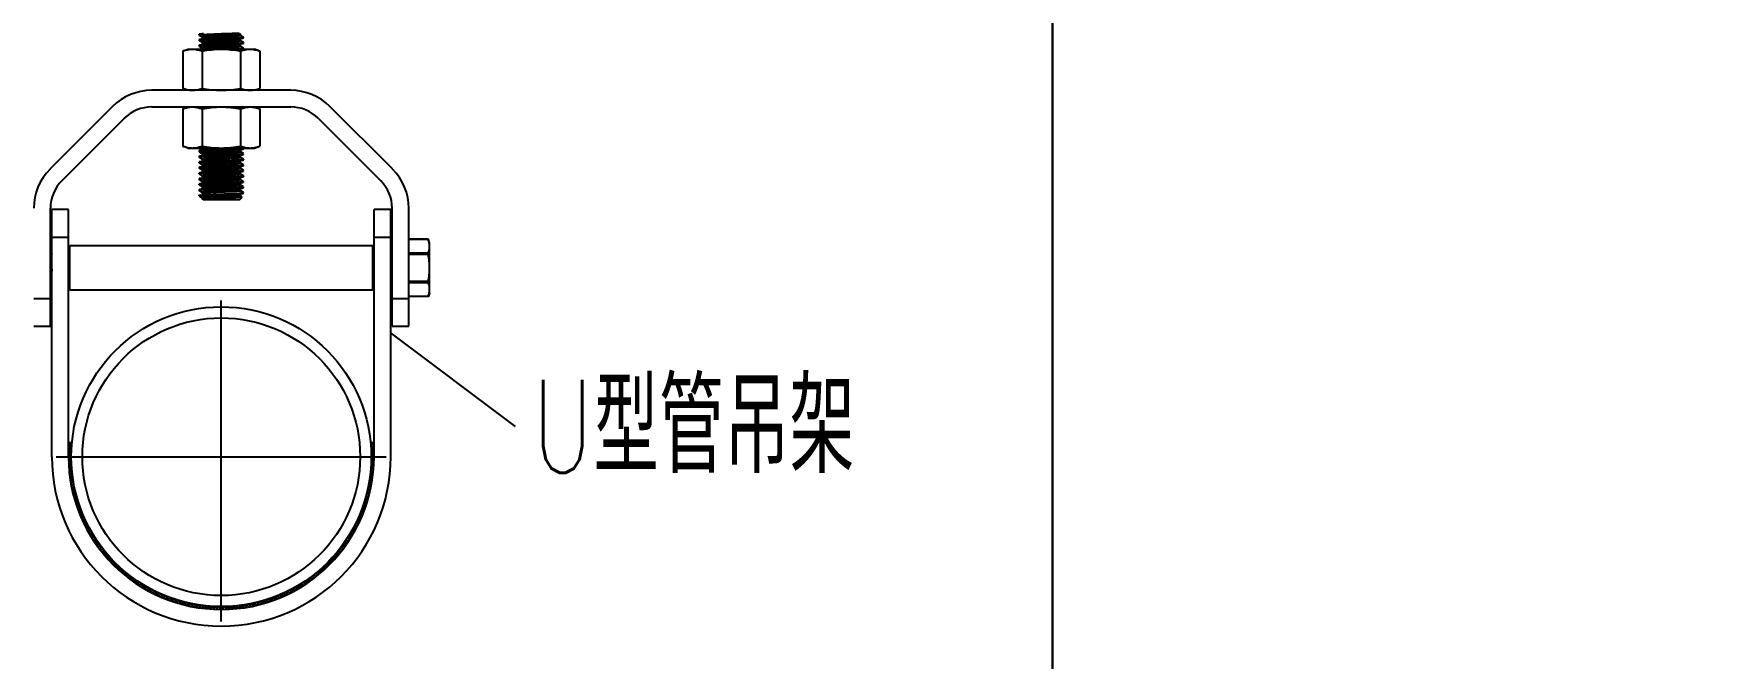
# Model space of a CAD drawing. Extents: x 27938 to 1507990, y 110129 to 923079.
# Drawn here: x 640058 to 647295, y 376141 to 378819 of the extents above; entities that cross this region are included whole.
import ezdxf

# ---------------------------------------------------------------- set-up
doc = ezdxf.new("R2010")
doc.units = 0
doc.header["$LTSCALE"] = 1000
doc.header["$MEASUREMENT"] = 0
doc.linetypes.add('CENTER', pattern=[50.8, 31.75, -6.35, 6.35, -6.35])
doc.layers.add('W_DIM', color=4, linetype='Continuous')
doc.styles.get("Standard").update_dxf_attribs({"font": 'gbenor.shx', "bigfont": 'gbcbig.shx'})
doc.styles.add('wwp100', font='txt.shx', dxfattribs={"width": 0.7, "height": 400, "bigfont": 'hztxt.shx'})
doc.dimstyles.get("Standard").update_dxf_attribs({"dimtxt": 0.18, "dimasz": 0.18, "dimexe": 0.18, "dimexo": 0.0625, "dimgap": 0.09, "dimtad": 0, "dimtih": 1, "dimtoh": 1, "dimdec": 4, "dimzin": 0, "dimdsep": 46, "dimtxsty": 'Standard', "dimcen": 0.09, "dimadec": 0, "dimazin": 0, "dimtfac": 1, "dimtdec": 4, "dimtofl": 0, "dimtmove": 0, "dimatfit": 3, "dimfxl": 1, "dimtolj": 1, "dimtzin": 0, "dimarcsym": 0})

msp = doc.modelspace()

# ---------------------------------------------------------------- hatches: boundary and pattern name
h = msp.add_hatch()
h.set_pattern_fill('ANSI37', color=256, scale=2.904, style=0)
h.set_pattern_definition([(45, (780461.436, 642325.264), (-6.51966594, 6.51966594), []), (135, (780461.436, 642325.264), (-6.51966594, -6.51966594), [])])
h.paths.add_polyline_path([(641516.6, 377064.7), (641502, 377064.7, -0.023186), (641504.7, 377005.2, -1), (640218.8, 377005.2, -0.023186), (640221.6, 377064.7), (640206.9, 377064.7), (640206.9, 377005.2, 1), (641516.6, 377005.2)])

# ---------------------------------------------------------------- linework, layer by layer
at = {"linetype": 'Continuous'}
for p, q in [((640766.8, 378817.1), (640766.5, 378816.8)), ((640766.5, 378813.8), (640766.5, 378816.8)), ((640766.5, 378813.8), (640766.5, 378816.8)), ((640766.8, 378793.2), (640766.5, 378793)), ((640766.5, 378790), (640766.5, 378793)), ((640766.5, 378790), (640766.5, 378793)), ((640766.8, 378813.6), (640779.7, 378806.1)), ((640779.4, 378806.4), (640779.4, 378800.4)), ((640780.1, 378800.9), (640779.7, 378800.7)), ((640956.8, 378805.1), (640943.9, 378812.6)), ((640944.1, 378812.3), (640944.1, 378818.3)), ((640944.1, 378788.5), (640944.1, 378794.5)), ((640956.8, 378801.7), (640957, 378801.9)), ((640957, 378801.9), (640957, 378804.9)), ((640957, 378801.9), (640957, 378804.9)), ((640696.8, 378745), (640718.9, 378753)), ((640696.8, 378745), (640696.8, 378584.9)), ((640718.9, 378753), (641004.7, 378753)), ((640766.8, 378769.4), (640766.5, 378769.2)), ((640766.5, 378766.2), (640766.5, 378769.2)), ((640766.5, 378766.2), (640766.5, 378769.2)), ((640766.8, 378789.7), (640779.7, 378782.3)), ((640766.8, 378765.9), (640779.7, 378758.5)), ((640779.3, 378745), (640779.3, 378584.9)), ((640779.4, 378782.6), (640779.4, 378776.6)), ((640779.4, 378758.8), (640779.4, 378752.8)), ((640956.8, 378781.3), (640943.9, 378788.8)), ((640956.8, 378757.5), (640943.9, 378765)), ((640944.1, 378764.7), (640944.1, 378770.7)), ((640944.3, 378745), (640944.3, 378584.9)), ((640956.8, 378777.8), (640957, 378778.1)), ((640956.8, 378754), (640957, 378754.3)), ((640957, 378778.1), (640957, 378781.1)), ((640957, 378778.1), (640957, 378781.1)), ((640957, 378754.3), (640957, 378757.3)), ((640957, 378754.3), (640957, 378757.3)), ((641026.8, 378745), (641004.7, 378753)), ((641026.8, 378745), (641026.8, 378584.9)), ((641159.4, 378576.8), (640564.1, 378576.8)), ((640718.9, 378576.8), (640696.8, 378584.9)), ((641004.7, 378576.8), (641026.8, 378584.9)), ((640395.7, 378507.1), (640127.8, 378239.2)), ((640564.1, 378505.4), (641159.4, 378505.4)), ((640696.8, 378497.3), (640718.9, 378505.4)), ((641026.8, 378497.3), (641004.7, 378505.4)), ((641595.7, 378239.2), (641327.8, 378507.1)), ((640178.4, 378188.7), (640446.3, 378456.6)), ((640696.8, 378497.3), (640696.8, 378337.2)), ((640779.3, 378497.3), (640779.3, 378337.2)), ((640944.3, 378497.3), (640944.3, 378337.2)), ((641026.8, 378497.3), (641026.8, 378337.2)), ((641277.3, 378456.6), (641545.2, 378188.7)), ((640718.9, 378329.2), (640696.8, 378337.2)), ((640718.9, 378329.2), (641004.7, 378329.2)), ((640766.8, 378317), (640766.5, 378316.7)), ((640766.5, 378313.8), (640766.5, 378316.7)), ((640766.5, 378313.8), (640766.5, 378316.7)), ((640766.8, 378293.2), (640766.5, 378292.9)), ((640766.5, 378289.9), (640766.5, 378292.9)), ((640766.5, 378289.9), (640766.5, 378292.9)), ((640766.8, 378313.5), (640779.7, 378306)), ((640766.8, 378289.7), (640779.7, 378282.2)), ((640779.4, 378330.1), (640779.4, 378324.2)), ((640779.4, 378306.3), (640779.4, 378300.4)), ((640942.7, 378287.7), (640942.1, 378287.6)), ((640956.8, 378305.1), (640943.9, 378312.6)), ((640956.8, 378281.3), (640943.9, 378288.8)), ((640944.1, 378312.3), (640944.1, 378318.2)), ((640944.1, 378288.4), (640944.1, 378294.4)), ((640956.8, 378325.4), (640957, 378325.7)), ((640956.8, 378301.6), (640957, 378301.8)), ((640957, 378325.7), (640957, 378328.6)), ((640957, 378325.7), (640957, 378328.6)), ((640957, 378301.8), (640957, 378304.8)), ((640957, 378301.8), (640957, 378304.8)), ((641004.7, 378329.2), (641026.8, 378337.2)), ((640766.8, 378269.4), (640766.5, 378269.1)), ((640766.5, 378266.1), (640766.5, 378269.1)), ((640766.5, 378266.1), (640766.5, 378269.1)), ((640766.8, 378245.5), (640766.5, 378245.3)), ((640766.5, 378242.3), (640766.5, 378245.3)), ((640766.5, 378242.3), (640766.5, 378245.3)), ((640766.8, 378221.7), (640766.5, 378221.5)), ((640766.5, 378218.5), (640766.5, 378221.5)), ((640766.5, 378218.5), (640766.5, 378221.5)), ((640766.8, 378265.9), (640779.7, 378258.4)), ((640766.8, 378242.1), (640779.7, 378234.6)), ((640766.8, 378218.2), (640779.7, 378210.8)), ((640779.4, 378282.5), (640779.4, 378276.5)), ((640779.4, 378258.7), (640779.4, 378252.7)), ((640779.4, 378234.9), (640779.4, 378228.9)), ((640779.4, 378211.1), (640779.4, 378205.1)), ((640943, 378264), (640942.1, 378263.8)), ((640956.8, 378257.5), (640943.9, 378264.9)), ((640956.8, 378233.6), (640943.9, 378241.1)), ((640956.8, 378209.8), (640943.9, 378217.3)), ((640944.1, 378264.6), (640944.1, 378270.6)), ((640944.1, 378240.8), (640944.1, 378246.8)), ((640944.1, 378217), (640944.1, 378223)), ((640956.8, 378277.8), (640957, 378278)), ((640956.8, 378254), (640957, 378254.2)), ((640956.8, 378230.1), (640957, 378230.4)), ((640957, 378278), (640957, 378281)), ((640957, 378278), (640957, 378281)), ((640957, 378254.2), (640957, 378257.2)), ((640957, 378254.2), (640957, 378257.2)), ((640957, 378230.4), (640957, 378233.4)), ((640957, 378230.4), (640957, 378233.4)), ((640766.8, 378197.9), (640766.5, 378197.7)), ((640766.5, 378194.7), (640766.5, 378197.7)), ((640766.5, 378194.7), (640766.5, 378197.7)), ((640766.8, 378174.1), (640766.5, 378173.8)), ((640766.5, 378170.9), (640766.5, 378173.8)), ((640766.5, 378170.9), (640766.5, 378173.8)), ((640766.8, 378150.3), (640766.5, 378150)), ((640766.5, 378147.1), (640766.5, 378150)), ((640766.5, 378147.1), (640766.5, 378150)), ((640766.8, 378194.4), (640779.7, 378186.9)), ((640766.8, 378170.6), (640779.7, 378163.1)), ((640766.8, 378146.8), (640779.7, 378139.3)), ((640779.4, 378187.2), (640779.4, 378181.3)), ((640779.4, 378163.4), (640779.4, 378157.5)), ((640779.4, 378139.6), (640779.4, 378133.7)), ((640956.8, 378186), (640943.9, 378193.5)), ((640956.8, 378162.2), (640943.9, 378169.7)), ((640956.8, 378138.4), (640943.9, 378145.9)), ((640944.1, 378193.2), (640944.1, 378199.2)), ((640944.1, 378169.4), (640944.1, 378175.3)), ((640944.1, 378145.6), (640944.1, 378151.5)), ((640956.8, 378206.3), (640957, 378206.6)), ((640956.8, 378182.5), (640957, 378182.8)), ((640956.8, 378158.7), (640957, 378159)), ((640957, 378206.6), (640957, 378209.6)), ((640957, 378206.6), (640957, 378209.6)), ((640957, 378182.8), (640957, 378185.8)), ((640957, 378182.8), (640957, 378185.8)), ((640957, 378159), (640957, 378161.9)), ((640957, 378159), (640957, 378161.9)), ((640129.5, 377564.8), (640129.5, 378070.8)), ((640766.5, 378126.2), (640766.6, 378126.3)), ((640766.5, 378124.1), (640766.5, 378126.2)), ((640766.5, 378124.1), (640769.2, 378124.1)), ((640766.6, 378126.3), (640766.8, 378126.5)), ((640768.6, 378122), (640769.5, 378121.4)), ((640769.5, 378121.4), (640779.7, 378115.5)), ((640779.4, 378115.8), (640779.4, 378111.3)), ((640785, 378111.3), (640779.4, 378111.3)), ((640784.4, 378106.3), (640779.4, 378111.3)), ((640939.2, 378106.3), (640784.4, 378106.3)), ((640939.2, 378106.3), (640950.8, 378117.9)), ((640943.9, 378127.4), (640945, 378128)), ((640950.7, 378118.1), (640943.9, 378122.1)), ((640944.1, 378121.8), (640944.1, 378127.7)), ((640956.8, 378134.9), (640957, 378135.2)), ((640956.9, 378137.9), (640956.9, 378138)), ((640957, 378135.2), (640957, 378138.1)), ((640957, 378135.2), (640957, 378138.1)), ((641594, 377564.8), (641594, 378070.8)), ((641665.5, 377564.8), (641665.5, 378070.8)), ((640206.9, 378064.8), (640135.5, 378064.8)), ((640135.5, 377005.2), (640135.5, 378064.8)), ((640206.9, 377005.2), (640206.9, 378064.8)), ((641588.1, 378064.8), (641516.6, 378064.8)), ((641516.6, 377005.2), (641516.6, 378064.8)), ((641588.1, 377005.2), (641588.1, 378064.8)), ((640206.9, 377945.8), (640135.5, 377945.8)), ((641588.1, 377945.8), (641516.6, 377945.8)), ((641749.1, 377937.6), (641665.5, 377937.6)), ((641749.3, 377936.8), (641665.5, 377936.8)), ((641749.1, 377937.6), (641749.3, 377936.8)), ((641754.8, 377922), (641749.3, 377936.8)), ((641754.8, 377707.7), (641754.8, 377922)), ((640129.9, 377874.7), (640129.5, 377875.2)), ((640134.7, 377874.9), (640129.5, 377874.9)), ((640135.5, 377876.6), (640134.6, 377874.9)), ((640206.9, 377886.3), (640212.9, 377886.3)), ((640206.9, 377886.3), (640212.9, 377886.3)), ((641510.7, 377909.5), (640212.9, 377909.5)), ((640212.9, 377720.2), (640212.9, 377909.5)), ((641510.7, 377720.2), (641510.7, 377909.5)), ((641510.7, 377886.3), (641516.6, 377886.3)), ((641510.7, 377886.3), (641516.6, 377886.3)), ((641588.1, 377886.3), (641594, 377886.3)), ((641588.1, 377886.3), (641594, 377886.3)), ((641749.3, 377878.4), (641665.5, 377878.4)), ((641749.3, 377873.2), (641665.5, 377873.2)), ((640129.5, 377745.4), (640130.6, 377743.6)), ((640130.6, 377743.6), (640130.8, 377743.4)), ((640130.8, 377743.4), (640133.4, 377743.4)), ((640130.8, 377743.4), (640133.4, 377743.4)), ((640133.7, 377743.6), (640133.4, 377743.4)), ((640133.7, 377743.6), (640135.5, 377746.7)), ((640206.9, 377748.5), (640207.8, 377748.5)), ((640207.5, 377748.7), (640207.6, 377748.5)), ((640207.6, 377748.5), (640210.6, 377743.4)), ((640210.6, 377743.4), (640212.9, 377743.4)), ((640210.6, 377743.4), (640212.9, 377743.4)), ((640210.6, 377743.4), (640210.6, 377743.4)), ((641510.7, 377720.2), (640212.9, 377720.2)), ((641510.7, 377743.4), (641516.6, 377743.4)), ((641510.7, 377743.4), (641516.6, 377743.4)), ((641588.1, 377743.4), (641594, 377743.4)), ((641588.1, 377743.4), (641594, 377743.4)), ((641749.3, 377756.4), (641665.5, 377756.4)), ((641749.3, 377751.2), (641665.5, 377751.2)), ((641754.8, 377707.7), (641749.3, 377692.8)), ((640058.1, 377683.8), (640129.5, 377683.8)), ((641594, 377683.8), (641665.5, 377683.8)), ((641749.3, 377692.8), (641665.5, 377692.8)), ((641749.1, 377692), (641665.5, 377692)), ((641749.3, 377692.8), (641749.1, 377692)), ((640058.1, 377564.8), (640129.5, 377564.8)), ((641594, 377564.8), (641665.5, 377564.8)), ((640223.1, 377064.7), (640206.9, 377064.7)), ((641516.6, 377064.7), (641500.5, 377064.7))]:
    msp.add_line(p, q, dxfattribs=at)
at = {"color": 0, "linetype": 'CENTER'}
for p, q in [((640861.8, 376297.9), (640861.8, 377674.6)), ((640154.5, 377005.2), (641569, 377005.2))]:
    msp.add_line(p, q, dxfattribs=at)
for points in [[(631747.7, 387132.7), (644424.9, 387132.7), (644424.9, 372277.4), (631747.7, 372277.4)], [(644424.9, 387132.7), (659563.3, 387132.7), (659563.3, 372277.4), (644424.9, 372277.4)]]:
    msp.add_lwpolyline(points, close=True)
at = {"linetype": 'Continuous'}
for radius in [642.9, 595.3]:
    msp.add_circle((640861.8, 377005.2), radius, dxfattribs=at)
for centre, radius, start, end in [((640811.8, 378408.2), 408.9, 93.83688, 94.80356), ((640811.9, 378383.3), 410, 93.82958, 94.80337), ((640910.8, 379222.7), 421.1, 273.75336, 274.80576), ((640811.9, 378359.3), 410.2, 93.82814, 94.80335), ((640911.2, 379193.8), 416, 273.7864, 274.80614), ((640911.5, 379166), 412, 273.81333, 274.80572), ((640942.2, 378831.8), 79.4, 277.02342, 277.41254), ((640564.1, 378338.7), 238.1, 90, 135), ((641159.4, 378338.7), 238.1, 45, 90), ((640564.1, 378338.7), 166.7, 90, 135), ((641159.4, 378338.7), 166.7, 45, 90), ((640812.2, 377903.2), 413.8, 93.80101, 94.80601), ((640812.6, 377874.8), 418.5, 93.77053, 94.80591), ((640911.7, 378735.3), 409.9, 273.82997, 274.80328), ((640911.6, 378711.6), 410.1, 273.82866, 274.80325), ((640938.1, 378330.7), 19.7, 281.46377, 282.55505), ((640296.2, 378070.8), 238.1, 135, 180), ((640811.7, 377862.1), 407.3, 93.84801, 94.80303), ((640811.8, 377837.1), 408.5, 93.83834, 94.80446), ((640811.9, 377811.4), 410.4, 93.82428, 94.80544), ((640911.7, 378687.4), 409.6, 273.83183, 274.80331), ((640911.7, 378639.1), 409, 273.83612, 274.8034), ((640911.9, 378660.8), 406.9, 273.85014, 274.80319), ((641427.3, 378070.8), 238.1, 0, 45), ((640296.2, 378070.8), 166.7, 135, 180), ((640812.2, 377784.3), 413.7, 93.80188, 94.806), ((640811.7, 377743.1), 407.3, 93.84807, 94.80301), ((640911.7, 378616.2), 409.9, 273.83009, 274.80328), ((640911.6, 378592.6), 410.1, 273.82863, 274.80325), ((641427.3, 378070.8), 166.7, 0, 45), ((640802, 377841.8), 287.3, 94.50291, 95.12863), ((640808, 377764.1), 362.3, 94.42883, 94.54787), ((640927.6, 378206.2), 86.5, 277.0601, 277.74608), ((640932.9, 378275), 158.4, 274.1459, 274.58901), ((640861.8, 377005.2), 726.3, 180, 0), ((640861.8, 377005.2), 654.9, 180, 0)]:
    msp.add_arc(centre, radius, start, end, dxfattribs=at)
for points, knots in [([(640766.5, 378813.8), (640766.5, 378814.3), (640768.8, 378814.5), (640770, 378814.8), (640771.1, 378815)], [0, 0, 0, 0, 0.271561, 1, 1, 1, 1]), ([(640766.5, 378790), (640766.5, 378790.4), (640768.8, 378790.7), (640770, 378791), (640771.1, 378791.2)], [0, 0, 0, 0, 0.271501, 1, 1, 1, 1]), ([(640785.4, 378819.2), (640781.1, 378818.9), (640775, 378818.1), (640768.4, 378818), (640766.8, 378817.1)], [0, 0, 0, 0, 0.691189, 1, 1, 1, 1]), ([(640784.5, 378795.3), (640780.4, 378795.1), (640774.6, 378794.3), (640768.4, 378794.2), (640766.8, 378793.2)], [0, 0, 0, 0, 0.69026, 1, 1, 1, 1]), ([(640781.7, 378807.3), (640781.1, 378807.2), (640780.5, 378807), (640779.4, 378806.6), (640779.4, 378806.4)], [0, 0, 0, 0, 0.709245, 1, 1, 1, 1]), ([(640786.7, 378802), (640785.9, 378801.9), (640783.7, 378801.7), (640781.5, 378801.4), (640780.1, 378800.9)], [0, 0, 0, 0, 0.345692, 1, 1, 1, 1]), ([(640940.9, 378817.2), (640930.9, 378815.6), (640903.7, 378814.5), (640860.1, 378812.3), (640817.3, 378809.9), (640791, 378809.1), (640781.7, 378807.3)], [0, 0, 0, 0, 0.191149, 0.508776, 0.821496, 1, 1, 1, 1]), ([(640784.5, 378816.2), (640795.6, 378816.9), (640846.9, 378819.4), (640898.3, 378820.6), (640938.3, 378823.3)], [0, 0, 0, 0, 0.218367, 1, 1, 1, 1]), ([(640938.3, 378802.5), (640927, 378801.7), (640875.7, 378799.3), (640824.4, 378798.1), (640784.5, 378795.3)], [0, 0, 0, 0, 0.220951, 1, 1, 1, 1]), ([(640784.5, 378792.4), (640795.8, 378793.1), (640847.1, 378795.6), (640898.6, 378796.8), (640938.6, 378799.5)], [0, 0, 0, 0, 0.21883, 1, 1, 1, 1]), ([(640940.9, 378811.3), (640931.9, 378809.8), (640907.3, 378808.7), (640866.9, 378806.5), (640824.6, 378804.6), (640797.6, 378803.3), (640786.7, 378802)], [0, 0, 0, 0, 0.177542, 0.475313, 0.786662, 1, 1, 1, 1]), ([(640941.3, 378793.5), (640932.6, 378791.9), (640908.5, 378791), (640868.4, 378788.7), (640825.9, 378786.8), (640798.6, 378785.4), (640787.4, 378784.2)], [0, 0, 0, 0, 0.172452, 0.468288, 0.781567, 1, 1, 1, 1]), ([(640938.6, 378799.5), (640942.8, 378799.8), (640948.7, 378800.6), (640955.2, 378800.7), (640956.8, 378801.7)], [0, 0, 0, 0, 0.690732, 1, 1, 1, 1]), ([(640943.9, 378818), (640943.5, 378817.8), (640942.5, 378817.5), (640941.5, 378817.3), (640940.9, 378817.2)], [0, 0, 0, 0, 0.370671, 1, 1, 1, 1]), ([(640944.1, 378812.3), (640944.1, 378812), (640942.6, 378811.6), (640941.7, 378811.4), (640940.9, 378811.3)], [0, 0, 0, 0, 0.281956, 1, 1, 1, 1]), ([(640943.9, 378794.2), (640943.6, 378794), (640942.7, 378793.8), (640941.9, 378793.6), (640941.3, 378793.5)], [0, 0, 0, 0, 0.377326, 1, 1, 1, 1]), ([(640957, 378804.9), (640957, 378804.4), (640954.7, 378804.2), (640953.5, 378803.8), (640952.4, 378803.7)], [0, 0, 0, 0, 0.27119, 1, 1, 1, 1]), ([(640696.8, 378745), (640703.5, 378747.4), (640717, 378751.5), (640731.1, 378753), (640738, 378753)], [0, 0, 0, 0, 0.506411, 1, 1, 1, 1]), ([(640738, 378753), (640745, 378753), (640759.1, 378751.5), (640772.6, 378747.4), (640779.3, 378745)], [0, 0, 0, 0, 0.493589, 1, 1, 1, 1]), ([(640766.5, 378766.2), (640766.5, 378766.6), (640768.8, 378766.9), (640770, 378767.2), (640771.1, 378767.4)], [0, 0, 0, 0, 0.27149, 1, 1, 1, 1]), ([(640784.5, 378771.5), (640780.4, 378771.3), (640774.6, 378770.5), (640768.4, 378770.4), (640766.8, 378769.4)], [0, 0, 0, 0, 0.690327, 1, 1, 1, 1]), ([(640779.3, 378745), (640792.9, 378747.5), (640820.3, 378751.5), (640848, 378753), (640861.8, 378753)], [0, 0, 0, 0, 0.500036, 1, 1, 1, 1]), ([(640787.4, 378784.2), (640785.4, 378784), (640783.5, 378783.4), (640779.4, 378783.3), (640779.4, 378782.6)], [0, 0, 0, 0, 0.733301, 1, 1, 1, 1]), ([(640788.1, 378760.5), (640786, 378760.3), (640783.9, 378759.6), (640779.4, 378759.5), (640779.4, 378758.8)], [0, 0, 0, 0, 0.734146, 1, 1, 1, 1]), ([(640787.4, 378778.3), (640786.4, 378778.2), (640783.9, 378777.8), (640781.1, 378777.7), (640779.7, 378776.9)], [0, 0, 0, 0, 0.372857, 1, 1, 1, 1]), ([(640788.1, 378754.6), (640787.1, 378754.4), (640784.3, 378754), (640781.2, 378754), (640779.7, 378753.1)], [0, 0, 0, 0, 0.374818, 1, 1, 1, 1]), ([(640938.6, 378778.7), (640927.3, 378777.9), (640876, 378775.5), (640824.5, 378774.3), (640784.5, 378771.5)], [0, 0, 0, 0, 0.220171, 1, 1, 1, 1]), ([(640784.5, 378768.6), (640795.8, 378769.3), (640847.2, 378771.8), (640898.8, 378773), (640938.9, 378775.7)], [0, 0, 0, 0, 0.219107, 1, 1, 1, 1]), ([(640941.3, 378787.5), (640932.6, 378786), (640908.5, 378785), (640868.4, 378782.8), (640825.9, 378780.9), (640798.6, 378779.5), (640787.4, 378778.3)], [0, 0, 0, 0, 0.172452, 0.468288, 0.781567, 1, 1, 1, 1]), ([(640941.7, 378769.7), (640933.3, 378768.1), (640909.5, 378767.3), (640869.8, 378765), (640827.2, 378763.1), (640799.5, 378761.7), (640788.1, 378760.5)], [0, 0, 0, 0, 0.167345, 0.461239, 0.776453, 1, 1, 1, 1]), ([(640941.7, 378763.8), (640933.3, 378762.2), (640909.5, 378761.3), (640869.8, 378759), (640827.2, 378757.1), (640799.5, 378755.7), (640788.1, 378754.6)], [0, 0, 0, 0, 0.167345, 0.461239, 0.776453, 1, 1, 1, 1]), ([(640861.8, 378753), (640875.6, 378753), (640903.3, 378751.5), (640930.7, 378747.5), (640944.3, 378745)], [0, 0, 0, 0, 0.499964, 1, 1, 1, 1]), ([(640938.9, 378754.9), (640936.4, 378754.7), (640924.7, 378754), (640913, 378753.4), (640903.7, 378753)], [0, 0, 0, 0, 0.209715, 1, 1, 1, 1]), ([(640938.9, 378775.7), (640943, 378776), (640948.8, 378776.8), (640955.2, 378776.9), (640956.8, 378777.8)], [0, 0, 0, 0, 0.69048, 1, 1, 1, 1]), ([(640944.1, 378788.5), (640944.1, 378788.2), (640942.8, 378787.8), (640942, 378787.7), (640941.3, 378787.5)], [0, 0, 0, 0, 0.285684, 1, 1, 1, 1]), ([(640943.9, 378770.4), (640943.6, 378770.2), (640942.9, 378770), (640942.2, 378769.8), (640941.7, 378769.7)], [0, 0, 0, 0, 0.384795, 1, 1, 1, 1]), ([(640944.1, 378764.7), (640944.1, 378764.5), (640943, 378764.1), (640942.4, 378763.9), (640941.7, 378763.8)], [0, 0, 0, 0, 0.290187, 1, 1, 1, 1]), ([(640944.3, 378745), (640951, 378747.4), (640964.5, 378751.5), (640978.6, 378753), (640985.5, 378753)], [0, 0, 0, 0, 0.506411, 1, 1, 1, 1]), ([(640957, 378781.1), (640957, 378780.6), (640954.7, 378780.4), (640953.6, 378780), (640952.4, 378779.9)], [0, 0, 0, 0, 0.271408, 1, 1, 1, 1]), ([(640957, 378757.3), (640957, 378756.8), (640954.8, 378756.5), (640953.6, 378756.2), (640952.5, 378756.1)], [0, 0, 0, 0, 0.271552, 1, 1, 1, 1]), ([(640952.5, 378753.1), (640953, 378753.2), (640954.4, 378753.4), (640956, 378753.6), (640956.8, 378754)], [0, 0, 0, 0, 0.362796, 1, 1, 1, 1]), ([(640985.5, 378753), (640992.5, 378753), (641006.5, 378751.5), (641020.1, 378747.4), (641026.8, 378745)], [0, 0, 0, 0, 0.493589, 1, 1, 1, 1]), ([(640696.8, 378584.9), (640703.5, 378582.4), (640717, 378578.4), (640731.1, 378576.8), (640738, 378576.8)], [0, 0, 0, 0, 0.506411, 1, 1, 1, 1]), ([(640738, 378576.8), (640745, 378576.8), (640759.1, 378578.4), (640772.6, 378582.4), (640779.3, 378584.9)], [0, 0, 0, 0, 0.493589, 1, 1, 1, 1]), ([(640779.3, 378584.9), (640792.9, 378582.4), (640820.3, 378578.3), (640848, 378576.8), (640861.8, 378576.8)], [0, 0, 0, 0, 0.500036, 1, 1, 1, 1]), ([(640861.8, 378576.8), (640875.6, 378576.8), (640903.3, 378578.3), (640930.7, 378582.4), (640944.3, 378584.9)], [0, 0, 0, 0, 0.499964, 1, 1, 1, 1]), ([(640944.3, 378584.9), (640951, 378582.4), (640964.5, 378578.4), (640978.6, 378576.8), (640985.5, 378576.8)], [0, 0, 0, 0, 0.506411, 1, 1, 1, 1]), ([(640985.5, 378576.8), (640992.5, 378576.8), (641006.5, 378578.4), (641020.1, 378582.4), (641026.8, 378584.9)], [0, 0, 0, 0, 0.493589, 1, 1, 1, 1]), ([(640696.8, 378497.3), (640703.5, 378499.8), (640717, 378503.8), (640731.1, 378505.4), (640738, 378505.4)], [0, 0, 0, 0, 0.506411, 1, 1, 1, 1]), ([(640738, 378505.4), (640745, 378505.4), (640759.1, 378503.8), (640772.6, 378499.8), (640779.3, 378497.3)], [0, 0, 0, 0, 0.493589, 1, 1, 1, 1]), ([(640779.3, 378497.3), (640792.9, 378499.8), (640820.3, 378503.9), (640848, 378505.4), (640861.8, 378505.4)], [0, 0, 0, 0, 0.500036, 1, 1, 1, 1]), ([(640861.8, 378505.4), (640875.6, 378505.4), (640903.3, 378503.9), (640930.7, 378499.8), (640944.3, 378497.3)], [0, 0, 0, 0, 0.499964, 1, 1, 1, 1]), ([(640944.3, 378497.3), (640951, 378499.8), (640964.5, 378503.8), (640978.6, 378505.4), (640985.5, 378505.4)], [0, 0, 0, 0, 0.506411, 1, 1, 1, 1]), ([(640985.5, 378505.4), (640992.5, 378505.4), (641006.5, 378503.8), (641020.1, 378499.8), (641026.8, 378497.3)], [0, 0, 0, 0, 0.493589, 1, 1, 1, 1]), ([(640696.8, 378337.2), (640703.5, 378334.8), (640717, 378330.7), (640731.1, 378329.2), (640738, 378329.2)], [0, 0, 0, 0, 0.506411, 1, 1, 1, 1]), ([(640738, 378329.2), (640745, 378329.2), (640759.1, 378330.7), (640772.6, 378334.8), (640779.3, 378337.2)], [0, 0, 0, 0, 0.493589, 1, 1, 1, 1]), ([(640766.5, 378313.8), (640766.5, 378314.2), (640768.8, 378314.5), (640770, 378314.8), (640771.1, 378314.9)], [0, 0, 0, 0, 0.271489, 1, 1, 1, 1]), ([(640766.5, 378289.9), (640766.5, 378290.4), (640768.8, 378290.7), (640770, 378291), (640771.2, 378291.1)], [0, 0, 0, 0, 0.271295, 1, 1, 1, 1]), ([(640784.6, 378319.1), (640780.5, 378318.8), (640774.7, 378318), (640768.4, 378317.9), (640766.8, 378317)], [0, 0, 0, 0, 0.690397, 1, 1, 1, 1]), ([(640784.8, 378295.3), (640780.6, 378295), (640774.8, 378294.2), (640768.4, 378294.1), (640766.8, 378293.2)], [0, 0, 0, 0, 0.690611, 1, 1, 1, 1]), ([(640779.3, 378337.2), (640792.9, 378334.7), (640820.3, 378330.7), (640848, 378329.2), (640861.8, 378329.2)], [0, 0, 0, 0, 0.500036, 1, 1, 1, 1]), ([(640781.4, 378307.1), (640780.9, 378307), (640780.3, 378306.9), (640779.4, 378306.5), (640779.4, 378306.3)], [0, 0, 0, 0, 0.704879, 1, 1, 1, 1]), ([(640781.4, 378283.3), (640780.9, 378283.2), (640780.3, 378283.1), (640779.4, 378282.7), (640779.4, 378282.5)], [0, 0, 0, 0, 0.705077, 1, 1, 1, 1]), ([(640788.7, 378326), (640787.5, 378325.9), (640784.6, 378325.4), (640781.3, 378325.4), (640779.7, 378324.5)], [0, 0, 0, 0, 0.376069, 1, 1, 1, 1]), ([(640780.3, 378300.9), (640780.2, 378300.9), (640780, 378300.8), (640779.8, 378300.7), (640779.7, 378300.7)], [0, 0, 0, 0, 0.566217, 1, 1, 1, 1]), ([(640942, 378311.4), (640932.1, 378309.4), (640904, 378308.7), (640867.1, 378306.5), (640832.1, 378304.9), (640809, 378303.8), (640792.2, 378302.4), (640783.2, 378301.8), (640780.3, 378300.9)], [0, 0, 0, 0, 0.187457, 0.515971, 0.686936, 0.835422, 0.943971, 1, 1, 1, 1]), ([(640942.1, 378287.6), (640932.3, 378285.6), (640904.6, 378285), (640860, 378282.2), (640819.1, 378280.7), (640792.9, 378278.7), (640783.7, 378278), (640780.6, 378277.2)], [0, 0, 0, 0, 0.184913, 0.510935, 0.830756, 0.941119, 1, 1, 1, 1]), ([(640942.4, 378317.4), (640933.1, 378315.4), (640896.9, 378314.6), (640849.7, 378311.9), (640805.6, 378309.3), (640787.6, 378308.4), (640781.4, 378307.1)], [0, 0, 0, 0, 0.177393, 0.66769, 0.881926, 1, 1, 1, 1]), ([(640942.7, 378293.7), (640933.6, 378291.5), (640906.8, 378291.2), (640863, 378288.4), (640818.6, 378286), (640791.1, 378285.4), (640781.4, 378283.3)], [0, 0, 0, 0, 0.173043, 0.493074, 0.817013, 1, 1, 1, 1]), ([(640939, 378326.3), (640927.8, 378325.5), (640876.3, 378323), (640824.7, 378321.8), (640784.6, 378319.1)], [0, 0, 0, 0, 0.219163, 1, 1, 1, 1]), ([(640784.8, 378316.1), (640796.1, 378316.9), (640847.5, 378319.4), (640899, 378320.6), (640939, 378323.3)], [0, 0, 0, 0, 0.219847, 1, 1, 1, 1]), ([(640939, 378302.5), (640927.8, 378301.7), (640876.4, 378299.2), (640824.9, 378298), (640784.8, 378295.3)], [0, 0, 0, 0, 0.218984, 1, 1, 1, 1]), ([(640785.1, 378292.3), (640796.4, 378293.1), (640847.7, 378295.6), (640899.1, 378296.8), (640939, 378299.5)], [0, 0, 0, 0, 0.220532, 1, 1, 1, 1]), ([(640841.3, 378329.2), (640835.9, 378328.9), (640818.4, 378328), (640800.8, 378327.2), (640788.7, 378326)], [0, 0, 0, 0, 0.307606, 1, 1, 1, 1]), ([(640861.8, 378329.2), (640875.6, 378329.2), (640903.3, 378330.7), (640930.7, 378334.7), (640944.3, 378337.2)], [0, 0, 0, 0, 0.499964, 1, 1, 1, 1]), ([(640939, 378323.3), (640943.1, 378323.6), (640948.9, 378324.4), (640955.2, 378324.5), (640956.8, 378325.4)], [0, 0, 0, 0, 0.69032, 1, 1, 1, 1]), ([(640939, 378299.5), (640943.2, 378299.8), (640948.9, 378300.6), (640955.2, 378300.7), (640956.8, 378301.6)], [0, 0, 0, 0, 0.690291, 1, 1, 1, 1]), ([(640943.9, 378317.9), (640943.7, 378317.8), (640943.2, 378317.6), (640942.7, 378317.5), (640942.4, 378317.4)], [0, 0, 0, 0, 0.399724, 1, 1, 1, 1]), ([(640944.1, 378312.3), (640944.1, 378312.1), (640943.4, 378311.7), (640942.8, 378311.6), (640942.4, 378311.5)], [0, 0, 0, 0, 0.300214, 1, 1, 1, 1]), ([(640943.9, 378294.1), (640943.7, 378294), (640943.3, 378293.9), (640942.9, 378293.8), (640942.7, 378293.7)], [0, 0, 0, 0, 0.410179, 1, 1, 1, 1]), ([(640944.1, 378288.4), (640944.1, 378288.3), (640943.5, 378287.9), (640943.1, 378287.8), (640942.7, 378287.7)], [0, 0, 0, 0, 0.308051, 1, 1, 1, 1]), ([(640944.3, 378337.2), (640951, 378334.8), (640964.5, 378330.7), (640978.6, 378329.2), (640985.5, 378329.2)], [0, 0, 0, 0, 0.506411, 1, 1, 1, 1]), ([(640957, 378328.6), (640957, 378328.2), (640954.7, 378327.9), (640953.6, 378327.6), (640952.4, 378327.5)], [0, 0, 0, 0, 0.271498, 1, 1, 1, 1]), ([(640957, 378304.8), (640957, 378304.4), (640954.7, 378304.1), (640953.6, 378303.8), (640952.4, 378303.6)], [0, 0, 0, 0, 0.271487, 1, 1, 1, 1]), ([(640985.5, 378329.2), (640992.5, 378329.2), (641006.5, 378330.7), (641020.1, 378334.8), (641026.8, 378337.2)], [0, 0, 0, 0, 0.493589, 1, 1, 1, 1]), ([(640766.5, 378266.1), (640766.5, 378266.6), (640768.8, 378266.8), (640770, 378267.2), (640771.1, 378267.3)], [0, 0, 0, 0, 0.271606, 1, 1, 1, 1]), ([(640766.5, 378242.3), (640766.5, 378242.7), (640768.8, 378243), (640769.9, 378243.3), (640771.1, 378243.5)], [0, 0, 0, 0, 0.271632, 1, 1, 1, 1]), ([(640766.5, 378218.5), (640766.5, 378218.9), (640768.8, 378219.2), (640769.9, 378219.5), (640771.1, 378219.7)], [0, 0, 0, 0, 0.271604, 1, 1, 1, 1]), ([(640785.1, 378271.5), (640780.8, 378271.2), (640774.9, 378270.4), (640768.4, 378270.3), (640766.8, 378269.4)], [0, 0, 0, 0, 0.690892, 1, 1, 1, 1]), ([(640784.4, 378247.6), (640780.3, 378247.4), (640774.6, 378246.6), (640768.3, 378246.5), (640766.8, 378245.5)], [0, 0, 0, 0, 0.690153, 1, 1, 1, 1]), ([(640784.4, 378223.8), (640780.4, 378223.6), (640774.6, 378222.8), (640768.4, 378222.7), (640766.8, 378221.7)], [0, 0, 0, 0, 0.690253, 1, 1, 1, 1]), ([(640781.5, 378259.5), (640781, 378259.4), (640780.3, 378259.3), (640779.4, 378258.9), (640779.4, 378258.7)], [0, 0, 0, 0, 0.70574, 1, 1, 1, 1]), ([(640781.6, 378235.7), (640781, 378235.6), (640780.4, 378235.5), (640779.4, 378235.1), (640779.4, 378234.9)], [0, 0, 0, 0, 0.706684, 1, 1, 1, 1]), ([(640781.7, 378211.9), (640781.1, 378211.8), (640780.4, 378211.7), (640779.4, 378211.3), (640779.4, 378211.1)], [0, 0, 0, 0, 0.707858, 1, 1, 1, 1]), ([(640780.6, 378277.2), (640780.4, 378277.1), (640780.1, 378277), (640779.8, 378276.9), (640779.7, 378276.8)], [0, 0, 0, 0, 0.579663, 1, 1, 1, 1]), ([(640780.9, 378253.5), (640780.7, 378253.4), (640780.2, 378253.3), (640779.8, 378253.1), (640779.7, 378253)], [0, 0, 0, 0, 0.591406, 1, 1, 1, 1]), ([(640781.2, 378229.7), (640780.9, 378229.6), (640780.4, 378229.5), (640779.9, 378229.3), (640779.7, 378229.2)], [0, 0, 0, 0, 0.601132, 1, 1, 1, 1]), ([(640942.1, 378263.8), (640932.5, 378261.8), (640905.1, 378261.1), (640860.7, 378258.7), (640816.9, 378256), (640790, 378255.7), (640780.9, 378253.5)], [0, 0, 0, 0, 0.182676, 0.506256, 0.826306, 1, 1, 1, 1]), ([(640935, 378215.2), (640923.3, 378214), (640895, 378212.6), (640851.6, 378210.8), (640812.2, 378208.2), (640788.9, 378207.7), (640781, 378205.8)], [0, 0, 0, 0, 0.229681, 0.549925, 0.842622, 1, 1, 1, 1]), ([(640934.2, 378238.9), (640922.5, 378237.8), (640894.4, 378236.4), (640851.4, 378234.6), (640812.3, 378232.1), (640789.2, 378231.5), (640781.2, 378229.7)], [0, 0, 0, 0, 0.231611, 0.549958, 0.840821, 1, 1, 1, 1]), ([(640943, 378270), (640939.9, 378269.1), (640930.8, 378268.5), (640904.6, 378266.4), (640863.7, 378265), (640819.1, 378262.2), (640791.3, 378261.6), (640781.5, 378259.5)], [0, 0, 0, 0, 0.058467, 0.168569, 0.488344, 0.81473, 1, 1, 1, 1]), ([(640934.2, 378244.9), (640922.6, 378243.8), (640894.8, 378242.3), (640852.1, 378240.5), (640813, 378238.2), (640789.7, 378237.4), (640781.6, 378235.7)], [0, 0, 0, 0, 0.229817, 0.546056, 0.837001, 1, 1, 1, 1]), ([(640935, 378221.2), (640923.5, 378220), (640895.8, 378218.6), (640853, 378216.7), (640813.5, 378214.4), (640790, 378213.6), (640781.7, 378211.9)], [0, 0, 0, 0, 0.226067, 0.541995, 0.83483, 1, 1, 1, 1]), ([(640784.4, 378268.5), (640795.7, 378269.3), (640847.3, 378271.7), (640899, 378272.9), (640939.2, 378275.7)], [0, 0, 0, 0, 0.219027, 1, 1, 1, 1]), ([(640939.2, 378254.8), (640927.9, 378254.1), (640876.3, 378251.6), (640824.6, 378250.4), (640784.4, 378247.6)], [0, 0, 0, 0, 0.218951, 1, 1, 1, 1]), ([(640784.4, 378244.7), (640795.7, 378245.4), (640847.3, 378247.9), (640898.9, 378249.1), (640939.1, 378251.9)], [0, 0, 0, 0, 0.219111, 1, 1, 1, 1]), ([(640939.1, 378231), (640927.8, 378230.2), (640876.3, 378227.8), (640824.6, 378226.6), (640784.4, 378223.8)], [0, 0, 0, 0, 0.219164, 1, 1, 1, 1]), ([(640784.6, 378220.9), (640795.9, 378221.6), (640847.3, 378224.1), (640898.9, 378225.3), (640939, 378228)], [0, 0, 0, 0, 0.21936, 1, 1, 1, 1]), ([(640939, 378278.6), (640927.8, 378277.9), (640876.5, 378275.4), (640825.1, 378274.2), (640785.1, 378271.5)], [0, 0, 0, 0, 0.218636, 1, 1, 1, 1]), ([(640943.2, 378246.2), (640942.8, 378246.1), (640939.8, 378245.4), (640936.8, 378245.1), (640934.2, 378244.9)], [0, 0, 0, 0, 0.153672, 1, 1, 1, 1]), ([(640944.1, 378240.8), (640944.1, 378239.9), (640939, 378239.9), (640936.7, 378239.2), (640934.2, 378238.9)], [0, 0, 0, 0, 0.264855, 1, 1, 1, 1]), ([(640943.9, 378222.7), (640943.6, 378222.5), (640940.6, 378221.7), (640937.6, 378221.4), (640935, 378221.2)], [0, 0, 0, 0, 0.123476, 1, 1, 1, 1]), ([(640944.1, 378217), (640944.1, 378216.2), (640939.4, 378216.1), (640937.3, 378215.4), (640935, 378215.2)], [0, 0, 0, 0, 0.265469, 1, 1, 1, 1]), ([(640939, 378228), (640943.1, 378228.3), (640948.9, 378229.1), (640955.2, 378229.2), (640956.8, 378230.1)], [0, 0, 0, 0, 0.690307, 1, 1, 1, 1]), ([(640939.1, 378251.9), (640943.2, 378252.1), (640948.9, 378252.9), (640955.2, 378253), (640956.8, 378254)], [0, 0, 0, 0, 0.690251, 1, 1, 1, 1]), ([(640939.2, 378275.7), (640943.3, 378276), (640949, 378276.7), (640955.2, 378276.9), (640956.8, 378277.8)], [0, 0, 0, 0, 0.69012, 1, 1, 1, 1]), ([(640943.9, 378270.3), (640943.8, 378270.2), (640943.5, 378270.1), (640943.2, 378270), (640943, 378270)], [0, 0, 0, 0, 0.42214, 1, 1, 1, 1]), ([(640944.1, 378264.6), (640944.1, 378264.5), (640943.7, 378264.2), (640943.3, 378264.1), (640943, 378264)], [0, 0, 0, 0, 0.317825, 1, 1, 1, 1]), ([(640943.9, 378246.5), (640943.8, 378246.4), (640943.6, 378246.3), (640943.4, 378246.3), (640943.2, 378246.2)], [0, 0, 0, 0, 0.435885, 1, 1, 1, 1]), ([(640957, 378281), (640957, 378280.6), (640954.7, 378280.3), (640953.6, 378280), (640952.4, 378279.8)], [0, 0, 0, 0, 0.271512, 1, 1, 1, 1]), ([(640957, 378233.4), (640957, 378232.9), (640954.7, 378232.7), (640953.6, 378232.4), (640952.4, 378232.2)], [0, 0, 0, 0, 0.271547, 1, 1, 1, 1]), ([(640957, 378257.2), (640957, 378256.8), (640954.8, 378256.5), (640953.6, 378256.2), (640952.5, 378256)], [0, 0, 0, 0, 0.271635, 1, 1, 1, 1]), ([(640766.5, 378194.7), (640766.5, 378195.1), (640768.8, 378195.4), (640770, 378195.7), (640771.1, 378195.9)], [0, 0, 0, 0, 0.271494, 1, 1, 1, 1]), ([(640766.5, 378170.9), (640766.5, 378171.2), (640768.5, 378171.6), (640769.5, 378171.8), (640770.4, 378172)], [0, 0, 0, 0, 0.27423, 1, 1, 1, 1]), ([(640766.5, 378147.1), (640766.5, 378147.5), (640768.8, 378147.8), (640770, 378148.1), (640771.1, 378148.2)], [0, 0, 0, 0, 0.271605, 1, 1, 1, 1]), ([(640784.6, 378200), (640780.5, 378199.8), (640774.7, 378199), (640768.4, 378198.8), (640766.8, 378197.9)], [0, 0, 0, 0, 0.690391, 1, 1, 1, 1]), ([(640784.8, 378176.2), (640780.6, 378176), (640774.8, 378175.1), (640768.4, 378175), (640766.8, 378174.1)], [0, 0, 0, 0, 0.690603, 1, 1, 1, 1]), ([(640770.4, 378151.1), (640769.6, 378151), (640768.4, 378150.8), (640767.1, 378150.5), (640766.8, 378150.3)], [0, 0, 0, 0, 0.643685, 1, 1, 1, 1]), ([(640770.4, 378172), (640771.2, 378172.1), (640775, 378172.5), (640778.8, 378172.8), (640781.8, 378173.1)], [0, 0, 0, 0, 0.191512, 1, 1, 1, 1]), ([(640781.8, 378152.2), (640780.7, 378152.1), (640776.9, 378151.8), (640773.1, 378151.5), (640770.4, 378151.1)], [0, 0, 0, 0, 0.307291, 1, 1, 1, 1]), ([(640782, 378188.2), (640781.3, 378188.1), (640780.6, 378187.9), (640779.4, 378187.5), (640779.4, 378187.2)], [0, 0, 0, 0, 0.711971, 1, 1, 1, 1]), ([(640783.8, 378164.7), (640783.2, 378164.6), (640781.9, 378164.2), (640779.4, 378164.3), (640779.4, 378163.4)], [0, 0, 0, 0, 0.422, 1, 1, 1, 1]), ([(640781.7, 378140.5), (640781.1, 378140.4), (640780.5, 378140.2), (640779.4, 378139.9), (640779.4, 378139.6)], [0, 0, 0, 0, 0.709393, 1, 1, 1, 1]), ([(640781, 378205.8), (640780.7, 378205.8), (640780.3, 378205.7), (640779.8, 378205.5), (640779.7, 378205.4)], [0, 0, 0, 0, 0.593362, 1, 1, 1, 1]), ([(640780.8, 378182), (640780.6, 378181.9), (640780.2, 378181.8), (640779.8, 378181.7), (640779.7, 378181.6)], [0, 0, 0, 0, 0.586259, 1, 1, 1, 1]), ([(640780.5, 378158.1), (640780.4, 378158.1), (640780.1, 378158), (640779.8, 378157.8), (640779.7, 378157.8)], [0, 0, 0, 0, 0.574954, 1, 1, 1, 1]), ([(640938.1, 378144.1), (640926.7, 378142.7), (640897.9, 378141.4), (640853.4, 378139.1), (640814.9, 378137.6), (640791.1, 378135.6), (640783, 378135), (640780.3, 378134.2)], [0, 0, 0, 0, 0.21834, 0.545094, 0.846653, 0.94757, 1, 1, 1, 1]), ([(640936.8, 378167.8), (640925.1, 378166.5), (640896.5, 378165), (640852.3, 378163.3), (640812.2, 378160.3), (640788.3, 378160.3), (640780.5, 378158.1)], [0, 0, 0, 0, 0.224291, 0.54869, 0.846043, 1, 1, 1, 1]), ([(640935.8, 378191.5), (640924, 378190.2), (640895.6, 378188.8), (640851.9, 378187), (640812.2, 378184.3), (640788.6, 378184), (640780.8, 378182)], [0, 0, 0, 0, 0.227469, 0.549388, 0.843981, 1, 1, 1, 1]), ([(640940.2, 378150.3), (640929.9, 378148.8), (640902.6, 378147.6), (640859.1, 378145.5), (640816.7, 378143.1), (640790.9, 378142.3), (640781.7, 378140.5)], [0, 0, 0, 0, 0.196785, 0.514107, 0.823563, 1, 1, 1, 1]), ([(640781.8, 378173.1), (640793.3, 378173.9), (640846.7, 378176.5), (640900.1, 378177.5), (640941.9, 378180.6)], [0, 0, 0, 0, 0.215734, 1, 1, 1, 1]), ([(640941.9, 378159.8), (640930.5, 378158.9), (640877.1, 378156.3), (640823.7, 378155.3), (640781.8, 378152.2)], [0, 0, 0, 0, 0.214986, 1, 1, 1, 1]), ([(640935.8, 378197.4), (640924.5, 378196.2), (640897, 378194.8), (640854.4, 378193), (640814.5, 378190.7), (640790.6, 378189.8), (640782, 378188.2)], [0, 0, 0, 0, 0.221233, 0.535572, 0.830345, 1, 1, 1, 1]), ([(640937.4, 378173.8), (640926.9, 378172.6), (640900.6, 378171.2), (640859, 378169.3), (640818.3, 378167.2), (640793.3, 378166), (640783.8, 378164.7)], [0, 0, 0, 0, 0.206521, 0.513188, 0.812618, 1, 1, 1, 1]), ([(640784.4, 378149.4), (640795.7, 378150.2), (640847.3, 378152.7), (640899, 378153.9), (640939.2, 378156.6)], [0, 0, 0, 0, 0.219029, 1, 1, 1, 1]), ([(640939, 378207.2), (640927.8, 378206.4), (640876.3, 378204), (640824.7, 378202.8), (640784.6, 378200)], [0, 0, 0, 0, 0.219166, 1, 1, 1, 1]), ([(640784.8, 378197.1), (640796.1, 378197.8), (640847.5, 378200.3), (640899, 378201.5), (640939, 378204.2)], [0, 0, 0, 0, 0.219828, 1, 1, 1, 1]), ([(640939, 378183.4), (640927.8, 378182.6), (640876.4, 378180.1), (640824.9, 378178.9), (640784.8, 378176.2)], [0, 0, 0, 0, 0.218993, 1, 1, 1, 1]), ([(640943.9, 378198.8), (640943.6, 378198.7), (640940.9, 378197.9), (640938.2, 378197.7), (640935.8, 378197.4)], [0, 0, 0, 0, 0.125687, 1, 1, 1, 1]), ([(640944.1, 378193.2), (640944.1, 378192.4), (640939.8, 378192.3), (640937.9, 378191.7), (640935.8, 378191.5)], [0, 0, 0, 0, 0.266222, 1, 1, 1, 1]), ([(640944.1, 378169.4), (640944.1, 378168.7), (640940.4, 378168.5), (640938.6, 378168), (640936.8, 378167.8)], [0, 0, 0, 0, 0.267546, 1, 1, 1, 1]), ([(640943.9, 378175), (640943.6, 378174.9), (640941.5, 378174.2), (640939.3, 378174), (640937.4, 378173.8)], [0, 0, 0, 0, 0.13181, 1, 1, 1, 1]), ([(640944.1, 378145.6), (640944.1, 378145), (640941.1, 378144.7), (640939.6, 378144.3), (640938.1, 378144.1)], [0, 0, 0, 0, 0.270152, 1, 1, 1, 1]), ([(640939, 378204.2), (640943.1, 378204.5), (640948.9, 378205.3), (640955.2, 378205.4), (640956.8, 378206.3)], [0, 0, 0, 0, 0.69032, 1, 1, 1, 1]), ([(640939.2, 378156.6), (640943.3, 378156.9), (640949, 378157.7), (640955.2, 378157.8), (640956.8, 378158.7)], [0, 0, 0, 0, 0.690116, 1, 1, 1, 1]), ([(640943.9, 378151.2), (640943.5, 378151), (640942.2, 378150.7), (640941, 378150.5), (640940.2, 378150.3)], [0, 0, 0, 0, 0.362158, 1, 1, 1, 1]), ([(640941.9, 378180.6), (640943.1, 378180.7), (640946.8, 378181), (640950.6, 378181.3), (640953.2, 378181.7)], [0, 0, 0, 0, 0.307513, 1, 1, 1, 1]), ([(640953.2, 378160.9), (640952.5, 378160.8), (640948.7, 378160.3), (640945, 378160), (640941.9, 378159.8)], [0, 0, 0, 0, 0.191312, 1, 1, 1, 1]), ([(640957, 378209.6), (640957, 378209.1), (640954.7, 378208.9), (640953.6, 378208.5), (640952.4, 378208.4)], [0, 0, 0, 0, 0.271499, 1, 1, 1, 1]), ([(640957, 378185.8), (640957, 378185.3), (640954.7, 378185), (640953.6, 378184.7), (640952.4, 378184.6)], [0, 0, 0, 0, 0.271487, 1, 1, 1, 1]), ([(640953.2, 378181.7), (640954, 378181.8), (640955.2, 378182), (640956.4, 378182.3), (640956.8, 378182.5)], [0, 0, 0, 0, 0.642962, 1, 1, 1, 1]), ([(640957, 378161.9), (640957, 378161.6), (640955.1, 378161.3), (640954.1, 378161), (640953.2, 378160.9)], [0, 0, 0, 0, 0.274546, 1, 1, 1, 1]), ([(640766.8, 378126.5), (640766.8, 378126.5), (640767, 378126.6), (640767.1, 378126.7), (640767.2, 378126.7)], [0, 0, 0, 0, 0.441108, 1, 1, 1, 1]), ([(640767.2, 378126.7), (640767.7, 378126.8), (640770.7, 378127.5), (640773.7, 378127.7), (640776.3, 378128)], [0, 0, 0, 0, 0.146186, 1, 1, 1, 1]), ([(640768.5, 378123.5), (640768.3, 378123.3), (640768.1, 378122.7), (640768.4, 378122.2), (640768.6, 378122)], [0, 0, 0, 0, 0.476657, 1, 1, 1, 1]), ([(640769.2, 378124.1), (640769, 378124), (640768.8, 378123.9), (640768.6, 378123.6), (640768.5, 378123.5)], [0, 0, 0, 0, 0.544923, 1, 1, 1, 1]), ([(640769.2, 378124.1), (640769.8, 378124.2), (640773.2, 378124.7), (640776.5, 378125), (640779.3, 378125.2)], [0, 0, 0, 0, 0.182451, 1, 1, 1, 1]), ([(640779.4, 378128.2), (640790.1, 378129.1), (640842.4, 378131.7), (640894.7, 378132.9), (640936.4, 378135.6)], [0, 0, 0, 0, 0.203352, 1, 1, 1, 1]), ([(640781.5, 378116.7), (640780.9, 378116.5), (640780.3, 378116.4), (640779.4, 378116), (640779.4, 378115.8)], [0, 0, 0, 0, 0.70538, 1, 1, 1, 1]), ([(640780.3, 378134.2), (640780.2, 378134.2), (640780, 378134.1), (640779.8, 378134), (640779.7, 378134)], [0, 0, 0, 0, 0.564415, 1, 1, 1, 1]), ([(640780.1, 378125.3), (640791.4, 378126.2), (640845.2, 378128.8), (640899.2, 378129.9), (640941.7, 378133)], [0, 0, 0, 0, 0.210468, 1, 1, 1, 1]), ([(640790.2, 378117.8), (640789.3, 378117.7), (640786.4, 378117.4), (640783.4, 378117.1), (640781.5, 378116.7)], [0, 0, 0, 0, 0.319412, 1, 1, 1, 1]), ([(640799.7, 378112.6), (640798.2, 378112.5), (640793.3, 378112.1), (640788.4, 378111.7), (640785, 378111.3)], [0, 0, 0, 0, 0.302777, 1, 1, 1, 1]), ([(640799.1, 378112.1), (640797.6, 378112), (640792.9, 378111.8), (640788.2, 378111.5), (640785, 378111.3)], [0, 0, 0, 0, 0.306721, 1, 1, 1, 1]), ([(640931.5, 378125.6), (640921.3, 378124.7), (640874.2, 378122), (640827, 378121.2), (640790.2, 378117.8)], [0, 0, 0, 0, 0.217154, 1, 1, 1, 1]), ([(640929.6, 378116.3), (640919.8, 378115.9), (640876.3, 378114.4), (640832.8, 378113.6), (640799.1, 378112.1)], [0, 0, 0, 0, 0.225289, 1, 1, 1, 1]), ([(640938.3, 378120.3), (640917.5, 378117.7), (640871.2, 378116.5), (640825, 378114.3), (640799.7, 378112.6)], [0, 0, 0, 0, 0.452401, 1, 1, 1, 1]), ([(640944.4, 378117.1), (640943.4, 378117), (640938.5, 378116.7), (640933.6, 378116.4), (640929.6, 378116.3)], [0, 0, 0, 0, 0.199346, 1, 1, 1, 1]), ([(640942.2, 378126.9), (640941.6, 378126.8), (640938.1, 378126.2), (640934.5, 378125.8), (640931.5, 378125.6)], [0, 0, 0, 0, 0.171752, 1, 1, 1, 1]), ([(640936.4, 378135.6), (640937.9, 378135.7), (640943.1, 378136), (640948.2, 378136.4), (640951.7, 378136.9)], [0, 0, 0, 0, 0.305882, 1, 1, 1, 1]), ([(640944.1, 378121.8), (640944.1, 378121.3), (640941.8, 378120.9), (640940.5, 378120.6), (640939.3, 378120.5)], [0, 0, 0, 0, 0.273758, 1, 1, 1, 1]), ([(640941.7, 378133), (640942.8, 378133.1), (640946.7, 378133.4), (640950.5, 378133.7), (640953.1, 378134.1)], [0, 0, 0, 0, 0.307445, 1, 1, 1, 1]), ([(640943.9, 378127.4), (640943.7, 378127.3), (640943.1, 378127.1), (640942.6, 378127), (640942.2, 378126.9)], [0, 0, 0, 0, 0.395428, 1, 1, 1, 1]), ([(640950.8, 378117.9), (640950.7, 378117.8), (640948.8, 378117.4), (640947.2, 378117.3), (640945.6, 378117.1)], [0, 0, 0, 0, 0.096339, 1, 1, 1, 1]), ([(640951.7, 378136.9), (640952.4, 378136.9), (640954.1, 378137.2), (640955.9, 378137.3), (640956.9, 378137.9)], [0, 0, 0, 0, 0.373951, 1, 1, 1, 1]), ([(640953.1, 378134.1), (640953.9, 378134.2), (640955.1, 378134.4), (640956.4, 378134.7), (640956.8, 378134.9)], [0, 0, 0, 0, 0.643702, 1, 1, 1, 1]), ([(640956.9, 378138), (640957, 378138), (640957, 378138), (640957, 378138.1), (640957, 378138.1)], [0, 0, 0, 0, 0.553643, 1, 1, 1, 1]), ([(640129.9, 377874.7), (640129.9, 377874.6), (640130, 377874.4), (640130, 377874.3), (640130.1, 377874.2)], [0, 0, 0, 0, 0.445943, 1, 1, 1, 1]), ([(640130.1, 377874.2), (640130.4, 377873.1), (640130.9, 377870.2), (640131.9, 377861.7), (640132.9, 377846.6), (640134.2, 377825.3), (640135, 377809.7), (640135.5, 377801.5)], [0, 0, 0, 0, 0.044729, 0.121018, 0.355323, 0.665189, 1, 1, 1, 1]), ([(640134.7, 377874.9), (640134.9, 377874.9), (640135.3, 377874.2), (640135.4, 377873.7), (640135.5, 377873.3)], [0, 0, 0, 0, 0.304899, 1, 1, 1, 1]), ([(641749.3, 377878.4), (641749.2, 377878.1), (641748.9, 377876.4), (641749.1, 377874.6), (641749.3, 377873.2)], [0, 0, 0, 0, 0.185973, 1, 1, 1, 1]), ([(641749.3, 377878.4), (641750.2, 377880.8), (641753.2, 377890.3), (641754.8, 377900.2), (641754.8, 377907.6)], [0, 0, 0, 0, 0.25524, 1, 1, 1, 1]), ([(640132.6, 377745.4), (640131.7, 377750.4), (640130.9, 377764.4), (640130, 377778.3), (640129.5, 377787.3)], [0, 0, 0, 0, 0.361968, 1, 1, 1, 1]), ([(640206.9, 377831), (640207.3, 377820.6), (640207.8, 377805.2), (640208.4, 377785.4), (640208.9, 377772.2), (640209.3, 377761), (640209.7, 377752.5), (640210, 377747.1), (640210.3, 377744.5), (640210.4, 377743.7), (640210.6, 377743.4)], [0, 0, 0, 0, 0.355695, 0.525486, 0.678867, 0.808456, 0.908046, 0.972875, 0.991235, 1, 1, 1, 1]), ([(640129.5, 377748.7), (640129.7, 377747.6), (640129.9, 377745.9), (640130.3, 377744.1), (640130.6, 377743.6)], [0, 0, 0, 0, 0.654938, 1, 1, 1, 1]), ([(640133.1, 377743.8), (640133, 377743.8), (640132.8, 377744.4), (640132.7, 377745), (640132.6, 377745.4)], [0, 0, 0, 0, 0.180675, 1, 1, 1, 1]), ([(640133.4, 377743.4), (640133.4, 377743.4), (640133.2, 377743.5), (640133.1, 377743.7), (640133.1, 377743.8)], [0, 0, 0, 0, 0.371489, 1, 1, 1, 1]), ([(641749.3, 377756.4), (641749.2, 377755.9), (641749, 377754.2), (641748.9, 377752.4), (641749.3, 377751.2)], [0, 0, 0, 0, 0.299097, 1, 1, 1, 1]), ([(641754.8, 377722), (641754.8, 377724.5), (641754.3, 377734.4), (641751.8, 377744.2), (641749.3, 377751.2)], [0, 0, 0, 0, 0.246657, 1, 1, 1, 1])]:
    msp.add_open_spline(points, degree=3, knots=knots, dxfattribs=at)
for points in [[(640771.1, 378815), (640773.3, 378815.3), (640775.4, 378815.5), (640777.6, 378815.7)], [(640771.1, 378791.2), (640773.3, 378791.5), (640775.4, 378791.7), (640777.6, 378791.9)], [(640952.4, 378803.7), (640950.3, 378803.4), (640948.1, 378803.2), (640946, 378803.1)], [(640771.1, 378767.4), (640773.3, 378767.7), (640775.4, 378767.9), (640777.6, 378768)], [(640952.4, 378779.9), (640950.3, 378779.6), (640948.2, 378779.4), (640946, 378779.2)], [(640952.5, 378756.1), (640950.3, 378755.8), (640948.2, 378755.6), (640946, 378755.4)], [(640771.1, 378314.9), (640773.3, 378315.2), (640775.4, 378315.4), (640777.5, 378315.6)], [(640771.2, 378291.1), (640773.3, 378291.4), (640775.4, 378291.6), (640777.5, 378291.8)], [(640952.4, 378327.5), (640950.3, 378327.2), (640948.1, 378327), (640946, 378326.8)], [(640952.4, 378303.6), (640950.3, 378303.4), (640948.1, 378303.2), (640946, 378303)], [(640771.1, 378267.3), (640773.3, 378267.6), (640775.4, 378267.8), (640777.6, 378268)], [(640771.1, 378243.5), (640773.2, 378243.8), (640775.4, 378244), (640777.6, 378244.2)], [(640771.1, 378219.7), (640773.2, 378220), (640775.4, 378220.2), (640777.6, 378220.3)], [(640952.4, 378279.8), (640950.3, 378279.5), (640948.1, 378279.3), (640946, 378279.2)], [(640952.5, 378256), (640950.3, 378255.7), (640948.1, 378255.5), (640946, 378255.3)], [(640952.4, 378232.2), (640950.3, 378231.9), (640948.1, 378231.7), (640946, 378231.5)], [(640771.1, 378195.9), (640773.3, 378196.1), (640775.4, 378196.3), (640777.5, 378196.5)], [(640771.1, 378148.2), (640773.3, 378148.5), (640775.4, 378148.7), (640777.6, 378148.9)], [(640952.4, 378208.4), (640950.3, 378208.1), (640948.1, 378207.9), (640946, 378207.7)], [(640952.4, 378184.6), (640950.3, 378184.3), (640948.1, 378184.1), (640946, 378183.9)], [(641753.4, 377921.7), (641752.5, 377926.8), (641751.1, 377931.9), (641749.3, 377936.8)], [(641754.8, 377907.6), (641754.8, 377912.3), (641754.3, 377917.1), (641753.4, 377921.7)], [(641754.8, 377814.8), (641754.8, 377834.4), (641752.7, 377854), (641749.3, 377873.2)], [(641749.3, 377756.4), (641752.7, 377775.7), (641754.8, 377795.3), (641754.8, 377814.8)], [(641749.3, 377692.8), (641751.1, 377697.7), (641752.5, 377702.8), (641753.4, 377707.9)], [(641753.4, 377707.9), (641754.3, 377712.6), (641754.8, 377717.3), (641754.8, 377722)]]:
    msp.add_open_spline(points, degree=3, dxfattribs=at)

# ---------------------------------------------------------------- texts
at = {"layer": 'W_DIM', "color": 7, "style": 'wwp100', "width": 0.7}
msp.add_text('U型管吊架', height=400, dxfattribs=at).set_placement((642193.1, 376935.7))

# ---------------------------------------------------------------- leaders
msp.add_leader([(641588.1, 377535), (642121.8, 377134.4)], dimstyle='Standard', override={"dimgap": 20, "dimtad": 0})

doc.saveas('drawing.dxf')
